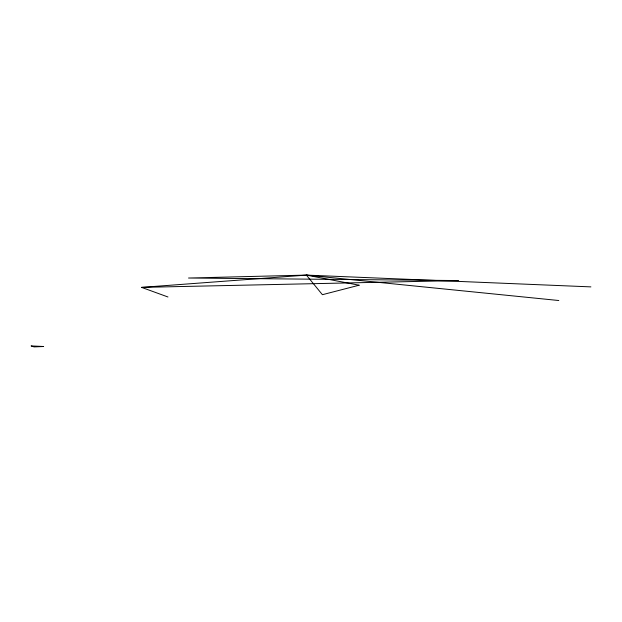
<?xml version="1.0" encoding="UTF-8"?>
<svg xmlns="http://www.w3.org/2000/svg" width="622" height="622" viewBox="0 0 622 622"><rect width="100%" height="100%" fill="white"/><g stroke="black" fill="none" stroke-linecap="round" stroke-linejoin="round"><path stroke-width="0.93" d="M167.956 296.982L141.575 287.38L306.405 275.103L590.9 286.882M141.575 287.38L458.655 280.553L188.52 278.026L306.405 275.103L558.805 300.519M359.104 285.21L322.406 294.696L306.405 275.103L359.104 285.21M41.969 346.578L34.093 346.897L31.1 345.933L43.657 346.501L41.969 346.578"/></g></svg>
